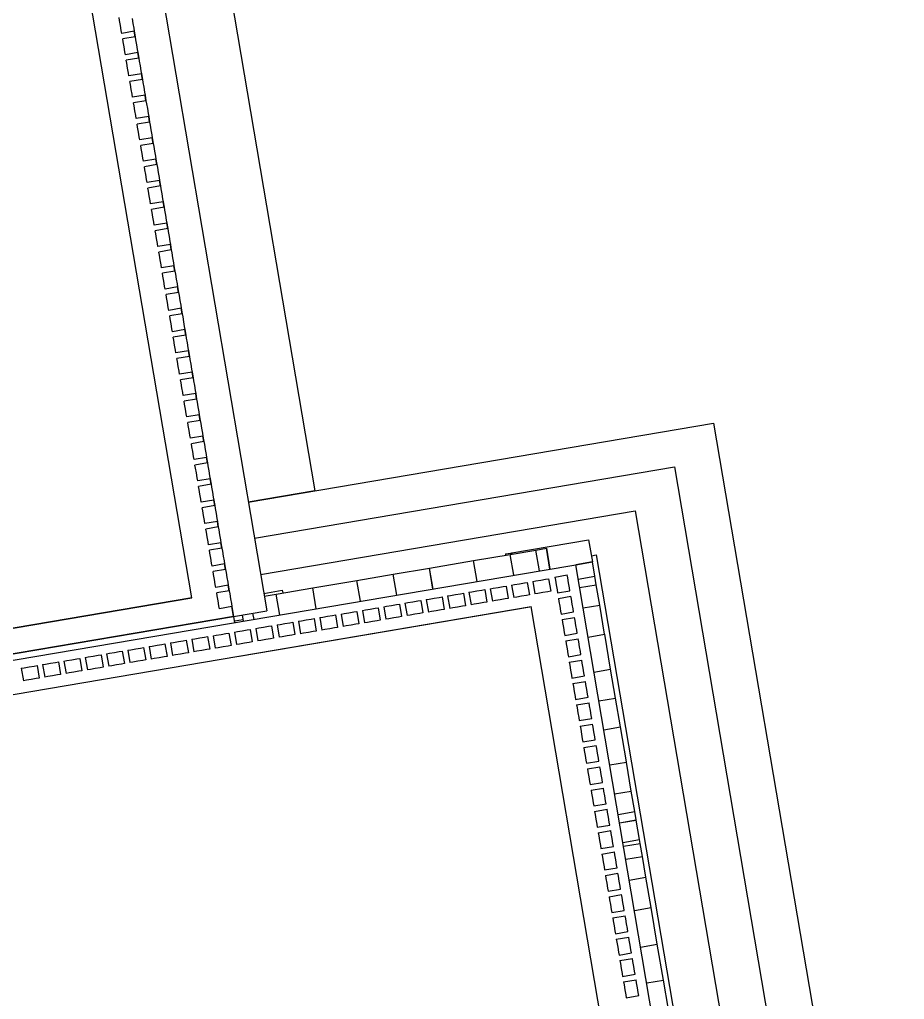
# Model space of a CAD drawing. Header units: inches. Extents: x -6210 to 141093, y -2740 to 21225.
# Drawn here: x 100550.2 to 100864.8, y 8175.7 to 8524.1 of the extents above; entities that cross this region are included whole.
import ezdxf

# ---------------------------------------------------------------- set-up
doc = ezdxf.new("R2010")
doc.units = ezdxf.units.IN
doc.header["$LTSCALE"] = 100
doc.header["$MEASUREMENT"] = 0
doc.layers.add('car area', color=53, linetype='Continuous')

msp = doc.modelspace()

# ---------------------------------------------------------------- linework, layer by layer
at = {"layer": 'car area'}
for p, q in [((100573.08043, 8840.22881), (100655.1562, 8356.57093)), ((100554.13349, 8808.43006), (100638.05958, 8313.86868)), ((100611.41324, 8318.47551), (100559.71565, 8623.12016)), ((100585.70363, 8523.77129), (100585.52272, 8524.83736)), ((100590.1402, 8524.52417), (100590.43507, 8522.78657)), ((100585.99849, 8522.03369), (100585.70363, 8523.77129)), ((100586.29336, 8520.29609), (100585.99849, 8522.03369)), ((100590.43507, 8522.78657), (100590.72993, 8521.04897)), ((100590.72993, 8521.04897), (100590.91084, 8519.9829)), ((100586.47427, 8519.23003), (100586.29336, 8520.29609)), ((100590.91084, 8519.9829), (100586.47427, 8519.23003)), ((100591.24546, 8518.01109), (100586.80888, 8517.25822)), ((100586.98979, 8516.19215), (100586.80888, 8517.25822)), ((100590.91084, 8519.9829), (100591.24546, 8518.01109)), ((100591.24546, 8518.01109), (100590.91084, 8519.9829)), ((100591.24546, 8518.01109), (100591.42637, 8516.94503)), ((100591.42637, 8516.94503), (100591.72123, 8515.20743)), ((100587.28466, 8514.45455), (100586.98979, 8516.19215)), ((100587.57953, 8512.71695), (100587.28466, 8514.45455)), ((100591.72123, 8515.20743), (100592.0161, 8513.46983)), ((100592.0161, 8513.46983), (100592.19701, 8512.40376)), ((100587.76044, 8511.65088), (100587.57953, 8512.71695)), ((100592.19701, 8512.40376), (100587.76044, 8511.65088)), ((100592.53162, 8510.43195), (100588.09505, 8509.67907)), ((100592.19701, 8512.40376), (100592.53162, 8510.43195)), ((100592.53162, 8510.43195), (100592.19701, 8512.40376)), ((100592.53162, 8510.43195), (100592.71253, 8509.36588)), ((100588.27596, 8508.613), (100588.09505, 8509.67907)), ((100588.57083, 8506.8754), (100588.27596, 8508.613)), ((100588.86569, 8505.1378), (100588.57083, 8506.8754)), ((100592.71253, 8509.36588), (100593.0074, 8507.62828)), ((100593.0074, 8507.62828), (100593.30227, 8505.89068)), ((100589.0466, 8504.07174), (100588.86569, 8505.1378)), ((100593.48318, 8504.82461), (100589.0466, 8504.07174)), ((100593.30227, 8505.89068), (100593.48318, 8504.82461)), ((100593.48318, 8504.82461), (100593.81779, 8502.8528)), ((100593.81779, 8502.8528), (100593.48318, 8504.82461)), ((100593.81779, 8502.8528), (100589.38121, 8502.09993)), ((100589.56212, 8501.03386), (100589.38121, 8502.09993)), ((100589.85699, 8499.29626), (100589.56212, 8501.03386)), ((100593.81779, 8502.8528), (100593.9987, 8501.78674)), ((100593.9987, 8501.78674), (100594.29356, 8500.04914)), ((100594.29356, 8500.04914), (100594.58843, 8498.31154)), ((100590.15186, 8497.55866), (100589.85699, 8499.29626)), ((100590.33277, 8496.49259), (100590.15186, 8497.55866)), ((100594.76934, 8497.24547), (100590.33277, 8496.49259)), ((100594.58843, 8498.31154), (100594.76934, 8497.24547)), ((100594.76934, 8497.24547), (100595.10395, 8495.27366)), ((100595.10395, 8495.27366), (100594.76934, 8497.24547)), ((100595.10395, 8495.27366), (100590.66738, 8494.52078)), ((100590.84829, 8493.45471), (100590.66738, 8494.52078)), ((100591.14316, 8491.71711), (100590.84829, 8493.45471)), ((100595.10395, 8495.27366), (100595.28486, 8494.20759)), ((100595.28486, 8494.20759), (100595.57973, 8492.46999)), ((100591.43802, 8489.97951), (100591.14316, 8491.71711)), ((100591.61893, 8488.91345), (100591.43802, 8489.97951)), ((100596.05551, 8489.66632), (100591.61893, 8488.91345)), ((100595.57973, 8492.46999), (100595.8746, 8490.73239)), ((100595.8746, 8490.73239), (100596.05551, 8489.66632)), ((100596.05551, 8489.66632), (100596.39012, 8487.69451)), ((100596.39012, 8487.69451), (100596.05551, 8489.66632)), ((100596.39012, 8487.69451), (100591.95355, 8486.94164)), ((100592.13446, 8485.87557), (100591.95355, 8486.94164)), ((100592.42932, 8484.13797), (100592.13446, 8485.87557)), ((100596.39012, 8487.69451), (100596.57103, 8486.62845)), ((100596.57103, 8486.62845), (100596.8659, 8484.89085)), ((100592.72419, 8482.40037), (100592.42932, 8484.13797)), ((100592.9051, 8481.3343), (100592.72419, 8482.40037)), ((100597.34167, 8482.08718), (100592.9051, 8481.3343)), ((100596.8659, 8484.89085), (100597.16076, 8483.15325)), ((100597.16076, 8483.15325), (100597.34167, 8482.08718)), ((100597.34167, 8482.08718), (100597.67628, 8480.11537)), ((100597.67628, 8480.11537), (100597.34167, 8482.08718)), ((100597.67628, 8480.11537), (100593.23971, 8479.36249)), ((100593.42062, 8478.29642), (100593.23971, 8479.36249)), ((100597.67628, 8480.11537), (100597.85719, 8479.0493)), ((100597.85719, 8479.0493), (100598.15206, 8477.3117)), ((100593.71549, 8476.55882), (100593.42062, 8478.29642)), ((100594.01036, 8474.82122), (100593.71549, 8476.55882)), ((100598.15206, 8477.3117), (100598.44693, 8475.5741)), ((100598.44693, 8475.5741), (100598.62784, 8474.50804)), ((100594.19127, 8473.75516), (100594.01036, 8474.82122)), ((100598.62784, 8474.50804), (100594.19127, 8473.75516)), ((100598.96245, 8472.53623), (100594.52588, 8471.78335)), ((100594.70679, 8470.71728), (100594.52588, 8471.78335)), ((100598.62784, 8474.50804), (100598.96245, 8472.53623)), ((100598.96245, 8472.53623), (100598.62784, 8474.50804)), ((100598.96245, 8472.53623), (100599.14336, 8471.47016)), ((100595.00165, 8468.97968), (100594.70679, 8470.71728)), ((100595.29652, 8467.24208), (100595.00165, 8468.97968)), ((100599.14336, 8471.47016), (100599.43823, 8469.73256)), ((100599.43823, 8469.73256), (100599.73309, 8467.99496)), ((100595.47743, 8466.17601), (100595.29652, 8467.24208)), ((100599.914, 8466.92889), (100595.47743, 8466.17601)), ((100600.24862, 8464.95708), (100595.81204, 8464.2042)), ((100599.73309, 8467.99496), (100599.914, 8466.92889)), ((100599.914, 8466.92889), (100600.24862, 8464.95708)), ((100600.24862, 8464.95708), (100599.914, 8466.92889)), ((100600.24862, 8464.95708), (100600.42953, 8463.89101)), ((100595.99295, 8463.13814), (100595.81204, 8464.2042)), ((100596.28782, 8461.40054), (100595.99295, 8463.13814)), ((100596.58269, 8459.66294), (100596.28782, 8461.40054)), ((100600.42953, 8463.89101), (100600.72439, 8462.15341)), ((100600.72439, 8462.15341), (100601.01926, 8460.41581)), ((100596.7636, 8458.59687), (100596.58269, 8459.66294)), ((100601.20017, 8459.34975), (100596.7636, 8458.59687)), ((100601.01926, 8460.41581), (100601.20017, 8459.34975)), ((100601.20017, 8459.34975), (100601.53478, 8457.37794)), ((100601.53478, 8457.37794), (100601.20017, 8459.34975)), ((100601.53478, 8457.37794), (100597.09821, 8456.62506)), ((100597.27912, 8455.55899), (100597.09821, 8456.62506)), ((100597.57399, 8453.82139), (100597.27912, 8455.55899)), ((100601.53478, 8457.37794), (100601.71569, 8456.31187)), ((100601.71569, 8456.31187), (100602.01056, 8454.57427)), ((100602.01056, 8454.57427), (100602.30543, 8452.83667)), ((100597.86885, 8452.08379), (100597.57399, 8453.82139)), ((100598.04976, 8451.01772), (100597.86885, 8452.08379)), ((100602.48634, 8451.7706), (100598.04976, 8451.01772)), ((100602.30543, 8452.83667), (100602.48634, 8451.7706)), ((100602.48634, 8451.7706), (100602.82095, 8449.79879)), ((100602.82095, 8449.79879), (100602.48634, 8451.7706)), ((100602.82095, 8449.79879), (100598.38438, 8449.04591)), ((100598.56528, 8447.97985), (100598.38438, 8449.04591)), ((100598.86015, 8446.24225), (100598.56528, 8447.97985)), ((100602.82095, 8449.79879), (100603.00186, 8448.73272)), ((100603.00186, 8448.73272), (100603.29672, 8446.99512)), ((100599.15502, 8444.50465), (100598.86015, 8446.24225)), ((100599.33593, 8443.43858), (100599.15502, 8444.50465)), ((100603.7725, 8444.19146), (100599.33593, 8443.43858)), ((100603.29672, 8446.99512), (100603.59159, 8445.25752)), ((100603.59159, 8445.25752), (100603.7725, 8444.19146)), ((100603.7725, 8444.19146), (100604.10711, 8442.21965)), ((100604.10711, 8442.21965), (100603.7725, 8444.19146)), ((100604.10711, 8442.21965), (100599.67054, 8441.46677)), ((100599.85145, 8440.4007), (100599.67054, 8441.46677)), ((100600.14632, 8438.6631), (100599.85145, 8440.4007)), ((100604.10711, 8442.21965), (100604.28802, 8441.15358)), ((100604.28802, 8441.15358), (100604.58289, 8439.41598)), ((100600.44118, 8436.9255), (100600.14632, 8438.6631)), ((100600.62209, 8435.85943), (100600.44118, 8436.9255)), ((100604.58289, 8439.41598), (100604.87776, 8437.67838)), ((100604.87776, 8437.67838), (100605.05867, 8436.61231)), ((100605.05867, 8436.61231), (100600.62209, 8435.85943)), ((100605.39328, 8434.6405), (100600.95671, 8433.88762)), ((100601.13762, 8432.82156), (100600.95671, 8433.88762)), ((100605.05867, 8436.61231), (100605.39328, 8434.6405)), ((100605.39328, 8434.6405), (100605.05867, 8436.61231)), ((100605.39328, 8434.6405), (100605.57419, 8433.57443)), ((100605.57419, 8433.57443), (100605.86906, 8431.83683)), ((100601.43248, 8431.08396), (100601.13762, 8432.82156)), ((100601.72735, 8429.34636), (100601.43248, 8431.08396)), ((100605.86906, 8431.83683), (100606.16392, 8430.09923)), ((100606.16392, 8430.09923), (100606.34483, 8429.03317)), ((100601.90826, 8428.28029), (100601.72735, 8429.34636)), ((100606.34483, 8429.03317), (100601.90826, 8428.28029)), ((100606.67944, 8427.06136), (100602.24287, 8426.30848)), ((100602.42378, 8425.24241), (100602.24287, 8426.30848)), ((100606.34483, 8429.03317), (100606.67944, 8427.06136)), ((100606.67944, 8427.06136), (100606.34483, 8429.03317)), ((100606.67944, 8427.06136), (100606.86035, 8425.99529)), ((100602.71865, 8423.50481), (100602.42378, 8425.24241)), ((100603.01352, 8421.76721), (100602.71865, 8423.50481)), ((100606.86035, 8425.99529), (100607.15522, 8424.25769)), ((100607.15522, 8424.25769), (100607.45009, 8422.52009)), ((100603.19443, 8420.70114), (100603.01352, 8421.76721)), ((100607.631, 8421.45402), (100603.19443, 8420.70114)), ((100607.96386, 8419.49252), (100603.52729, 8418.73964)), ((100607.45009, 8422.52009), (100607.631, 8421.45402)), ((100607.631, 8421.45402), (100607.96386, 8419.49252)), ((100607.96386, 8419.49252), (100607.631, 8421.45402)), ((100607.96386, 8419.49252), (100608.14477, 8418.42645)), ((100603.7082, 8417.67357), (100603.52729, 8418.73964)), ((100604.00307, 8415.93597), (100603.7082, 8417.67357)), ((100604.29793, 8414.19837), (100604.00307, 8415.93597)), ((100608.14477, 8418.42645), (100608.43964, 8416.68885)), ((100608.43964, 8416.68885), (100608.73451, 8414.95125)), ((100604.47884, 8413.13231), (100604.29793, 8414.19837)), ((100608.91542, 8413.88518), (100604.47884, 8413.13231)), ((100608.73451, 8414.95125), (100608.91542, 8413.88518)), ((100608.91542, 8413.88518), (100609.25003, 8411.91337)), ((100609.25003, 8411.91337), (100608.91542, 8413.88518)), ((100609.25003, 8411.91337), (100604.81346, 8411.1605)), ((100604.99436, 8410.09443), (100604.81346, 8411.1605)), ((100605.28923, 8408.35683), (100604.99436, 8410.09443)), ((100609.25003, 8411.91337), (100609.43094, 8410.84731)), ((100609.43094, 8410.84731), (100609.7258, 8409.10971)), ((100609.7258, 8409.10971), (100610.02067, 8407.37211)), ((100605.5841, 8406.61923), (100605.28923, 8408.35683)), ((100605.76501, 8405.55316), (100605.5841, 8406.61923)), ((100610.20158, 8406.30604), (100605.76501, 8405.55316)), ((100610.02067, 8407.37211), (100610.20158, 8406.30604)), ((100610.20158, 8406.30604), (100610.53619, 8404.33423)), ((100610.53619, 8404.33423), (100610.20158, 8406.30604)), ((100610.53619, 8404.33423), (100606.09962, 8403.58135)), ((100606.28053, 8402.51528), (100606.09962, 8403.58135)), ((100606.5754, 8400.77768), (100606.28053, 8402.51528)), ((100610.53619, 8404.33423), (100610.7171, 8403.26816)), ((100610.7171, 8403.26816), (100611.01197, 8401.53056)), ((100606.87026, 8399.04008), (100606.5754, 8400.77768)), ((100607.05117, 8397.97402), (100606.87026, 8399.04008)), ((100611.48775, 8398.72689), (100607.05117, 8397.97402)), ((100611.01197, 8401.53056), (100611.30684, 8399.79296)), ((100611.30684, 8399.79296), (100611.48775, 8398.72689)), ((100611.48775, 8398.72689), (100611.82236, 8396.75508)), ((100611.82236, 8396.75508), (100611.48775, 8398.72689)), ((100611.82236, 8396.75508), (100607.38579, 8396.00221)), ((100607.5667, 8394.93614), (100607.38579, 8396.00221)), ((100607.86156, 8393.19854), (100607.5667, 8394.93614)), ((100611.82236, 8396.75508), (100612.00327, 8395.68902)), ((100612.00327, 8395.68902), (100612.29814, 8393.95142)), ((100608.15643, 8391.46094), (100607.86156, 8393.19854)), ((100608.33734, 8390.39487), (100608.15643, 8391.46094)), ((100612.29814, 8393.95142), (100612.593, 8392.21382)), ((100612.593, 8392.21382), (100612.77391, 8391.14775)), ((100612.77391, 8391.14775), (100608.33734, 8390.39487)), ((100613.10852, 8389.17594), (100608.67195, 8388.42306)), ((100608.85286, 8387.35699), (100608.67195, 8388.42306)), ((100612.77391, 8391.14775), (100613.10852, 8389.17594)), ((100613.10852, 8389.17594), (100612.77391, 8391.14775)), ((100613.10852, 8389.17594), (100613.28943, 8388.10987)), ((100613.28943, 8388.10987), (100613.5843, 8386.37227)), ((100609.14773, 8385.61939), (100608.85286, 8387.35699)), ((100609.4426, 8383.88179), (100609.14773, 8385.61939)), ((100613.5843, 8386.37227), (100613.87917, 8384.63467)), ((100613.87917, 8384.63467), (100614.06008, 8383.5686)), ((100609.62351, 8382.81573), (100609.4426, 8383.88179)), ((100614.06008, 8383.5686), (100609.62351, 8382.81573)), ((100614.39469, 8381.59679), (100609.95812, 8380.84392)), ((100614.06008, 8383.5686), (100614.39469, 8381.59679)), ((100614.39469, 8381.59679), (100614.06008, 8383.5686)), ((100614.39469, 8381.59679), (100614.5756, 8380.53073)), ((100610.13903, 8379.77785), (100609.95812, 8380.84392)), ((100610.43389, 8378.04025), (100610.13903, 8379.77785)), ((100610.72876, 8376.30265), (100610.43389, 8378.04025)), ((100614.5756, 8380.53073), (100614.87047, 8378.79313)), ((100614.87047, 8378.79313), (100615.16533, 8377.05553)), ((100631.49448, 8352.55559), (100796.97864, 8380.63792)), ((100796.97864, 8380.63792), (100864.81792, 7980.87316)), ((100610.90967, 8375.23658), (100610.72876, 8376.30265)), ((100615.34624, 8375.98946), (100610.90967, 8375.23658)), ((100615.16533, 8377.05553), (100615.34624, 8375.98946)), ((100615.34624, 8375.98946), (100615.68086, 8374.01765)), ((100615.68086, 8374.01765), (100615.34624, 8375.98946)), ((100615.68086, 8374.01765), (100611.24428, 8373.26477)), ((100611.42519, 8372.1987), (100611.24428, 8373.26477)), ((100611.72006, 8370.4611), (100611.42519, 8372.1987)), ((100615.68086, 8374.01765), (100615.86177, 8372.95158)), ((100615.86177, 8372.95158), (100616.15663, 8371.21398)), ((100616.15663, 8371.21398), (100616.4515, 8369.47638)), ((100612.01493, 8368.7235), (100611.72006, 8370.4611)), ((100612.19584, 8367.65744), (100612.01493, 8368.7235)), ((100616.63241, 8368.41031), (100612.19584, 8367.65744)), ((100616.4515, 8369.47638), (100616.63241, 8368.41031)), ((100616.63241, 8368.41031), (100616.96702, 8366.4385)), ((100616.96702, 8366.4385), (100616.63241, 8368.41031)), ((100616.96702, 8366.4385), (100612.53045, 8365.68563)), ((100612.71136, 8364.61956), (100612.53045, 8365.68563)), ((100613.00623, 8362.88196), (100612.71136, 8364.61956)), ((100616.96702, 8366.4385), (100617.14793, 8365.37244)), ((100617.14793, 8365.37244), (100617.4428, 8363.63484)), ((100617.4428, 8363.63484), (100617.73767, 8361.89724)), ((100633.68285, 8339.65995), (100783.04745, 8365.00683)), ((100783.04745, 8365.00683), (100846.51001, 7991.03334)), ((100613.30109, 8361.14436), (100613.00623, 8362.88196)), ((100613.482, 8360.07829), (100613.30109, 8361.14436)), ((100617.91858, 8360.83117), (100613.482, 8360.07829)), ((100617.73767, 8361.89724), (100617.91858, 8360.83117)), ((100617.91858, 8360.83117), (100618.25319, 8358.85936)), ((100618.25319, 8358.85936), (100617.91858, 8360.83117)), ((100618.25319, 8358.85936), (100613.81662, 8358.10648)), ((100613.99752, 8357.04042), (100613.81662, 8358.10648)), ((100614.29239, 8355.30282), (100613.99752, 8357.04042)), ((100618.25319, 8358.85936), (100618.4341, 8357.79329)), ((100618.4341, 8357.79329), (100618.72896, 8356.05569)), ((100614.58726, 8353.56522), (100614.29239, 8355.30282)), ((100614.76817, 8352.49915), (100614.58726, 8353.56522)), ((100619.20474, 8353.25203), (100614.76817, 8352.49915)), ((100618.72896, 8356.05569), (100619.02383, 8354.31809)), ((100619.02383, 8354.31809), (100619.20474, 8353.25203)), ((100619.20474, 8353.25203), (100619.53935, 8351.28022)), ((100619.53935, 8351.28022), (100619.20474, 8353.25203)), ((100655.1562, 8356.57093), (100631.49448, 8352.55559)), ((100619.53935, 8351.28022), (100615.10278, 8350.52734)), ((100615.28369, 8349.46127), (100615.10278, 8350.52734)), ((100619.53935, 8351.28022), (100619.72026, 8350.21415)), ((100619.72026, 8350.21415), (100620.01513, 8348.47655)), ((100615.57856, 8347.72367), (100615.28369, 8349.46127)), ((100615.87343, 8345.98607), (100615.57856, 8347.72367)), ((100620.01513, 8348.47655), (100620.31, 8346.73895)), ((100620.31, 8346.73895), (100620.49091, 8345.67288)), ((100635.87121, 8326.76431), (100769.11627, 8349.37573)), ((100769.11627, 8349.37573), (100828.2021, 8001.19352)), ((100616.05433, 8344.92), (100615.87343, 8345.98607)), ((100620.49091, 8345.67288), (100616.05433, 8344.92)), ((100620.82552, 8343.70107), (100616.38895, 8342.94819)), ((100616.56986, 8341.88213), (100616.38895, 8342.94819)), ((100620.49091, 8345.67288), (100620.82552, 8343.70107)), ((100620.82552, 8343.70107), (100620.49091, 8345.67288)), ((100620.82552, 8343.70107), (100621.00643, 8342.635)), ((100616.86472, 8340.14453), (100616.56986, 8341.88213)), ((100617.15959, 8338.40693), (100616.86472, 8340.14453)), ((100621.00643, 8342.635), (100621.3013, 8340.8974)), ((100621.3013, 8340.8974), (100621.59616, 8339.1598)), ((100617.3405, 8337.34086), (100617.15959, 8338.40693)), ((100621.77707, 8338.09374), (100617.3405, 8337.34086)), ((100622.11169, 8336.12193), (100617.67511, 8335.36905)), ((100621.59616, 8339.1598), (100621.77707, 8338.09374)), ((100621.77707, 8338.09374), (100622.11169, 8336.12193)), ((100622.11169, 8336.12193), (100621.77707, 8338.09374)), ((100622.11169, 8336.12193), (100622.29259, 8335.05586)), ((100725.26526, 8334.49173), (100752.51962, 8339.11674)), ((100733.74886, 8335.47381), (100737.50498, 8336.11122)), ((100737.50498, 8336.11122), (100737.51017, 8336.1121)), ((100738.76795, 8328.66873), (100737.50498, 8336.11122)), ((100737.51017, 8336.1121), (100738.77315, 8328.66962)), ((100752.51962, 8339.11674), (100753.85807, 8331.2295)), ((100617.85602, 8334.30298), (100617.67511, 8335.36905)), ((100618.15089, 8332.56538), (100617.85602, 8334.30298)), ((100618.44576, 8330.82778), (100618.15089, 8332.56538)), ((100622.29259, 8335.05586), (100622.58746, 8333.31826)), ((100622.58746, 8333.31826), (100622.88233, 8331.58066)), ((100711.61567, 8331.71786), (100724.6189, 8333.92448)), ((100722.90985, 8334.09202), (100724.80072, 8334.4129)), ((100722.90985, 8334.09202), (100722.98533, 8333.64726)), ((100724.6189, 8333.92448), (100724.63441, 8333.92711)), ((100725.88188, 8326.48199), (100724.6189, 8333.92448)), ((100724.63441, 8333.92711), (100733.70425, 8335.46624)), ((100725.89738, 8326.48462), (100724.63441, 8333.92711)), ((100724.80072, 8334.4129), (100725.26526, 8334.49173)), ((100724.80072, 8334.4129), (100724.8762, 8333.96814)), ((100725.26526, 8334.49173), (100725.34073, 8334.04697)), ((100733.70425, 8335.46624), (100733.74886, 8335.47381)), ((100735.01183, 8328.03133), (100733.74886, 8335.47381)), ((100753.48035, 8333.45535), (100755.18509, 8333.74464)), ((100755.18509, 8333.74464), (100809.89419, 8011.35371)), ((100618.62667, 8329.76171), (100618.44576, 8330.82778)), ((100623.06324, 8330.51459), (100618.62667, 8329.76171)), ((100622.88233, 8331.58066), (100623.06324, 8330.51459)), ((100623.06324, 8330.51459), (100623.39785, 8328.54278)), ((100623.39785, 8328.54278), (100623.06324, 8330.51459)), ((100683.02946, 8326.86683), (100695.88265, 8329.04799)), ((100695.88265, 8329.04799), (100695.93948, 8329.05764)), ((100697.14563, 8321.60551), (100695.88265, 8329.04799)), ((100695.93948, 8329.05764), (100711.60911, 8331.71674)), ((100697.20246, 8321.61515), (100695.93948, 8329.05764)), ((100711.60911, 8331.71674), (100711.61567, 8331.71786)), ((100712.87865, 8324.27537), (100711.61567, 8331.71786)), ((100735.94025, 8328.18888), (100747.94264, 8330.22566)), ((100747.94264, 8330.22566), (100753.85807, 8331.2295)), ((100753.85807, 8331.2295), (100747.94264, 8330.22566)), ((100802.65174, 8007.83473), (100747.94264, 8330.22566)), ((100754.72379, 8326.12793), (100753.85807, 8331.2295)), ((100386.73231, 8268.92899), (100735.94025, 8328.18888)), ((100623.39785, 8328.54278), (100618.96128, 8327.7899)), ((100619.14219, 8326.72384), (100618.96128, 8327.7899)), ((100619.43706, 8324.98624), (100619.14219, 8326.72384)), ((100623.39785, 8328.54278), (100623.57876, 8327.47671)), ((100623.57876, 8327.47671), (100623.87363, 8325.73911)), ((100623.87363, 8325.73911), (100624.16849, 8324.00151)), ((100670.11158, 8324.6747), (100683.02946, 8326.86683)), ((100684.29243, 8319.42435), (100683.02946, 8326.86683)), ((100737.23243, 8325.07038), (100738.2985, 8325.25129)), ((100738.2985, 8325.25129), (100739.05137, 8320.81472)), ((100740.50464, 8325.87056), (100744.94121, 8326.62344)), ((100740.50464, 8325.87056), (100740.68555, 8324.8045)), ((100745.12212, 8325.55737), (100744.94121, 8326.62344)), ((100745.41699, 8323.81977), (100745.12212, 8325.55737)), ((100748.80836, 8325.12409), (100754.72379, 8326.12793)), ((100748.80906, 8325.11996), (100754.72449, 8326.1238)), ((100754.72449, 8326.1238), (100754.72379, 8326.12793)), ((100755.23112, 8323.13836), (100754.72449, 8326.1238)), ((100619.73192, 8323.24864), (100619.43706, 8324.98624)), ((100619.91283, 8322.18257), (100619.73192, 8323.24864)), ((100624.3494, 8322.93545), (100619.91283, 8322.18257)), ((100624.16849, 8324.00151), (100624.3494, 8322.93545)), ((100624.3494, 8322.93545), (100624.68402, 8320.96364)), ((100624.68402, 8320.96364), (100624.3494, 8322.93545)), ((100641.37818, 8319.79869), (100654.37861, 8322.00484)), ((100654.37861, 8322.00484), (100670.11158, 8324.6747)), ((100655.64158, 8314.56235), (100654.37861, 8322.00484)), ((100655.64158, 8314.56235), (100654.37861, 8322.00484)), ((100671.37456, 8317.23221), (100670.11158, 8324.6747)), ((100671.37456, 8317.23221), (100670.11158, 8324.6747)), ((100717.53287, 8321.7274), (100718.59894, 8321.90831)), ((100718.59894, 8321.90831), (100720.33654, 8322.20318)), ((100720.33654, 8322.20318), (100722.07414, 8322.49805)), ((100722.07414, 8322.49805), (100723.14021, 8322.67896)), ((100723.14021, 8322.67896), (100723.89308, 8318.24239)), ((100725.11202, 8323.01357), (100726.17808, 8323.19448)), ((100725.11202, 8323.01357), (100725.86489, 8318.577)), ((100726.17808, 8323.19448), (100727.91568, 8323.48935)), ((100727.91568, 8323.48935), (100729.65328, 8323.78421)), ((100729.65328, 8323.78421), (100730.71935, 8323.96512)), ((100730.71935, 8323.96512), (100731.47223, 8319.52855)), ((100732.69116, 8324.29974), (100733.75723, 8324.48065)), ((100732.69116, 8324.29974), (100733.44404, 8319.86316)), ((100733.75723, 8324.48065), (100735.49483, 8324.77551)), ((100735.49483, 8324.77551), (100737.23243, 8325.07038)), ((100740.68555, 8324.8045), (100740.98042, 8323.0669)), ((100740.98042, 8323.0669), (100741.27528, 8321.3293)), ((100745.71186, 8322.08217), (100745.41699, 8323.81977)), ((100745.89277, 8321.01611), (100745.71186, 8322.08217)), ((100749.31569, 8322.13453), (100755.23112, 8323.13836)), ((100755.24057, 8323.08267), (100755.23112, 8323.13836)), ((100756.45939, 8315.90038), (100755.24057, 8323.08267)), ((100398.15855, 8282.28662), (100611.41324, 8318.47551)), ((100611.41324, 8318.47551), (100398.15855, 8282.28662)), ((100624.68402, 8320.96364), (100620.24744, 8320.21076)), ((100620.42835, 8319.14469), (100620.24744, 8320.21076)), ((100620.72322, 8317.40709), (100620.42835, 8319.14469)), ((100624.68402, 8320.96364), (100624.86493, 8319.89757)), ((100624.86493, 8319.89757), (100625.15979, 8318.15997)), ((100637.01263, 8320.03815), (100643.55733, 8321.14877)), ((100637.17432, 8319.08531), (100641.37818, 8319.79869)), ((100642.64116, 8312.35621), (100641.37818, 8319.79869)), ((100642.64116, 8312.35621), (100641.37818, 8319.79869)), ((100643.55733, 8321.14877), (100643.71903, 8320.19593)), ((100695.85143, 8318.04811), (100697.58903, 8318.34298)), ((100697.58903, 8318.34298), (100699.32663, 8318.63784)), ((100699.32663, 8318.63784), (100700.3927, 8318.81875)), ((100700.3927, 8318.81875), (100701.14558, 8314.38218)), ((100702.37458, 8319.15507), (100703.44065, 8319.33598)), ((100702.37458, 8319.15507), (100703.12746, 8314.7185)), ((100703.44065, 8319.33598), (100705.17825, 8319.63085)), ((100705.17825, 8319.63085), (100706.91585, 8319.92572)), ((100706.91585, 8319.92572), (100707.98192, 8320.10663)), ((100707.98192, 8320.10663), (100708.73479, 8315.67005)), ((100709.95373, 8320.44124), (100711.01979, 8320.62215)), ((100709.95373, 8320.44124), (100710.7066, 8316.00467)), ((100711.01979, 8320.62215), (100712.75739, 8320.91702)), ((100712.75739, 8320.91702), (100714.49499, 8321.21188)), ((100714.49499, 8321.21188), (100715.56106, 8321.39279)), ((100715.56106, 8321.39279), (100716.31394, 8316.95622)), ((100717.53287, 8321.7274), (100718.28575, 8317.29083)), ((100726.93096, 8318.75791), (100725.86489, 8318.577)), ((100728.66856, 8319.05277), (100726.93096, 8318.75791)), ((100730.40616, 8319.34764), (100728.66856, 8319.05277)), ((100731.47223, 8319.52855), (100730.40616, 8319.34764)), ((100734.51011, 8320.04407), (100733.44404, 8319.86316)), ((100736.24771, 8320.33894), (100734.51011, 8320.04407)), ((100737.98531, 8320.63381), (100736.24771, 8320.33894)), ((100739.05137, 8320.81472), (100737.98531, 8320.63381)), ((100741.27528, 8321.3293), (100741.45619, 8320.26323)), ((100741.45619, 8320.26323), (100745.89277, 8321.01611)), ((100741.79081, 8318.29142), (100746.22738, 8319.0443)), ((100741.79081, 8318.29142), (100741.97172, 8317.22535)), ((100746.40829, 8317.97823), (100746.22738, 8319.0443)), ((100388.73998, 8257.09813), (100732.03249, 8315.35418)), ((100621.01809, 8315.66949), (100620.72322, 8317.40709)), ((100621.199, 8314.60342), (100621.01809, 8315.66949)), ((100625.63557, 8315.3563), (100621.199, 8314.60342)), ((100625.15979, 8318.15997), (100625.45466, 8316.42237)), ((100625.45466, 8316.42237), (100625.63557, 8315.3563)), ((100625.63557, 8315.3563), (100626.22872, 8311.861)), ((100626.22872, 8311.861), (100625.63557, 8315.3563)), ((100628.23269, 8297.73956), (100731.65107, 8315.28946)), ((100674.8516, 8314.48448), (100676.5892, 8314.77935)), ((100676.5892, 8314.77935), (100677.65527, 8314.96025)), ((100677.65527, 8314.96025), (100678.40815, 8310.52368)), ((100679.62708, 8315.29487), (100680.69315, 8315.47578)), ((100679.62708, 8315.29487), (100680.37996, 8310.85829)), ((100680.69315, 8315.47578), (100682.43075, 8315.77064)), ((100682.43075, 8315.77064), (100684.16835, 8316.06551)), ((100684.16835, 8316.06551), (100685.23441, 8316.24642)), ((100685.23441, 8316.24642), (100685.98729, 8311.80985)), ((100687.20622, 8316.58103), (100688.27229, 8316.76194)), ((100687.20622, 8316.58103), (100687.9591, 8312.14446)), ((100688.27229, 8316.76194), (100690.00989, 8317.05681)), ((100690.00989, 8317.05681), (100691.74749, 8317.35168)), ((100691.74749, 8317.35168), (100692.81356, 8317.53259)), ((100692.81356, 8317.53259), (100693.56643, 8313.09601)), ((100694.78537, 8317.8672), (100695.85143, 8318.04811)), ((100694.78537, 8317.8672), (100695.53824, 8313.43063)), ((100704.19353, 8314.89941), (100703.12746, 8314.7185)), ((100705.93113, 8315.19428), (100704.19353, 8314.89941)), ((100707.66873, 8315.48914), (100705.93113, 8315.19428)), ((100708.73479, 8315.67005), (100707.66873, 8315.48914)), ((100711.77267, 8316.18558), (100710.7066, 8316.00467)), ((100713.51027, 8316.48044), (100711.77267, 8316.18558)), ((100715.24787, 8316.77531), (100713.51027, 8316.48044)), ((100716.31394, 8316.95622), (100715.24787, 8316.77531)), ((100719.35182, 8317.47174), (100718.28575, 8317.29083)), ((100721.08942, 8317.76661), (100719.35182, 8317.47174)), ((100722.82702, 8318.06148), (100721.08942, 8317.76661)), ((100723.89308, 8318.24239), (100722.82702, 8318.06148)), ((100782.72624, 8016.62497), (100732.03249, 8315.35418)), ((100741.97172, 8317.22535), (100742.26658, 8315.48775)), ((100742.26658, 8315.48775), (100742.56145, 8313.75015)), ((100746.70315, 8316.24063), (100746.40829, 8317.97823)), ((100746.99802, 8314.50303), (100746.70315, 8316.24063)), ((100750.54396, 8314.89654), (100756.45939, 8315.90038)), ((100750.54713, 8314.87786), (100756.46256, 8315.8817)), ((100756.46256, 8315.8817), (100756.45939, 8315.90038)), ((100758.21642, 8305.54649), (100756.46256, 8315.8817)), ((100626.22872, 8311.861), (100399.6643, 8273.41347)), ((100399.6643, 8273.41347), (100626.22872, 8311.861)), ((100626.22872, 8311.861), (100638.05958, 8313.86868)), ((100626.22872, 8311.861), (100626.60644, 8309.63515)), ((100629.32377, 8312.38623), (100629.70149, 8310.16037)), ((100629.78075, 8310.17382), (100629.40303, 8312.39968)), ((100629.78075, 8310.17382), (100629.40303, 8312.39968)), ((100633.52048, 8310.80845), (100633.14275, 8313.0343)), ((100633.52048, 8310.80845), (100633.14275, 8313.0343)), ((100656.87957, 8311.43466), (100657.94564, 8311.61557)), ((100656.87957, 8311.43466), (100657.63245, 8306.99809)), ((100657.94564, 8311.61557), (100659.68324, 8311.91044)), ((100659.68324, 8311.91044), (100661.42084, 8312.2053)), ((100661.42084, 8312.2053), (100662.48691, 8312.38621)), ((100662.48691, 8312.38621), (100663.23979, 8307.94964)), ((100664.45872, 8312.72083), (100665.52479, 8312.90174)), ((100664.45872, 8312.72083), (100665.2116, 8308.28425)), ((100665.52479, 8312.90174), (100667.26239, 8313.1966)), ((100667.26239, 8313.1966), (100668.99999, 8313.49147)), ((100668.99999, 8313.49147), (100670.06605, 8313.67238)), ((100670.06605, 8313.67238), (100670.81893, 8309.23581)), ((100672.04793, 8314.0087), (100673.114, 8314.18961)), ((100672.04793, 8314.0087), (100672.80081, 8309.57213)), ((100673.114, 8314.18961), (100674.8516, 8314.48448)), ((100683.18362, 8311.33407), (100681.44602, 8311.0392)), ((100684.92122, 8311.62894), (100683.18362, 8311.33407)), ((100685.98729, 8311.80985), (100684.92122, 8311.62894)), ((100689.02517, 8312.32537), (100687.9591, 8312.14446)), ((100690.76277, 8312.62024), (100689.02517, 8312.32537)), ((100692.50037, 8312.9151), (100690.76277, 8312.62024)), ((100693.56643, 8313.09601), (100692.50037, 8312.9151)), ((100696.60431, 8313.61154), (100695.53824, 8313.43063)), ((100698.34191, 8313.9064), (100696.60431, 8313.61154)), ((100700.07951, 8314.20127), (100698.34191, 8313.9064)), ((100701.14558, 8314.38218), (100700.07951, 8314.20127)), ((100742.56145, 8313.75015), (100742.74236, 8312.68408)), ((100742.74236, 8312.68408), (100747.17893, 8313.43696)), ((100743.07697, 8310.71227), (100747.51354, 8311.46515)), ((100747.17893, 8313.43696), (100746.99802, 8314.50303)), ((100747.69445, 8310.39908), (100747.51354, 8311.46515)), ((100629.61527, 8310.66846), (100626.52022, 8310.14324)), ((100635.19814, 8307.75536), (100636.93574, 8308.05023)), ((100636.93574, 8308.05023), (100638.67334, 8308.3451)), ((100638.67334, 8308.3451), (100639.7394, 8308.52601)), ((100639.7394, 8308.52601), (100640.49228, 8304.08944)), ((100641.72128, 8308.86233), (100642.78735, 8309.04324)), ((100641.72128, 8308.86233), (100642.47416, 8304.42576)), ((100642.78735, 8309.04324), (100644.52495, 8309.33811)), ((100644.52495, 8309.33811), (100646.26255, 8309.63297)), ((100646.26255, 8309.63297), (100647.32862, 8309.81388)), ((100647.32862, 8309.81388), (100648.0815, 8305.37731)), ((100649.30043, 8310.1485), (100650.3665, 8310.3294)), ((100649.30043, 8310.1485), (100650.05331, 8305.71192)), ((100650.3665, 8310.3294), (100652.1041, 8310.62427)), ((100652.1041, 8310.62427), (100653.8417, 8310.91914)), ((100653.8417, 8310.91914), (100654.90776, 8311.10005)), ((100654.90776, 8311.10005), (100655.66064, 8306.66348)), ((100663.23979, 8307.94964), (100662.17372, 8307.76873)), ((100666.27766, 8308.46516), (100665.2116, 8308.28425)), ((100668.01526, 8308.76003), (100666.27766, 8308.46516)), ((100669.75286, 8309.0549), (100668.01526, 8308.76003)), ((100670.81893, 8309.23581), (100669.75286, 8309.0549)), ((100673.86688, 8309.75304), (100672.80081, 8309.57213)), ((100675.60448, 8310.04791), (100673.86688, 8309.75304)), ((100677.34208, 8310.34277), (100675.60448, 8310.04791)), ((100678.40815, 8310.52368), (100677.34208, 8310.34277)), ((100681.44602, 8311.0392), (100680.37996, 8310.85829)), ((100743.07697, 8310.71227), (100743.25788, 8309.64621)), ((100743.25788, 8309.64621), (100743.55275, 8307.90861)), ((100743.55275, 8307.90861), (100743.84762, 8306.17101)), ((100747.98932, 8308.66148), (100747.69445, 8310.39908)), ((100748.28419, 8306.92388), (100747.98932, 8308.66148)), ((100614.1983, 8304.19173), (100615.9359, 8304.4866)), ((100615.9359, 8304.4866), (100617.00197, 8304.66751)), ((100617.00197, 8304.66751), (100617.75485, 8300.23094)), ((100618.97378, 8305.00212), (100620.03985, 8305.18303)), ((100618.97378, 8305.00212), (100619.72666, 8300.56555)), ((100620.03985, 8305.18303), (100621.77745, 8305.4779)), ((100621.77745, 8305.4779), (100623.51505, 8305.77277)), ((100623.51505, 8305.77277), (100624.58111, 8305.95368)), ((100624.58111, 8305.95368), (100625.33399, 8301.5171)), ((100626.55292, 8306.28829), (100627.61899, 8306.4692)), ((100626.55292, 8306.28829), (100627.3058, 8301.85172)), ((100627.61899, 8306.4692), (100629.35659, 8306.76407)), ((100629.35659, 8306.76407), (100631.09419, 8307.05893)), ((100631.09419, 8307.05893), (100632.16026, 8307.23984)), ((100632.16026, 8307.23984), (100632.91314, 8302.80327)), ((100634.13207, 8307.57445), (100635.19814, 8307.75536)), ((100634.13207, 8307.57445), (100634.88495, 8303.13788)), ((100643.54023, 8304.60667), (100642.47416, 8304.42576)), ((100645.27783, 8304.90153), (100643.54023, 8304.60667)), ((100647.01543, 8305.1964), (100645.27783, 8304.90153)), ((100648.0815, 8305.37731), (100647.01543, 8305.1964)), ((100651.11937, 8305.89283), (100650.05331, 8305.71192)), ((100652.85697, 8306.1877), (100651.11937, 8305.89283)), ((100654.59457, 8306.48257), (100652.85697, 8306.1877)), ((100655.66064, 8306.66348), (100654.59457, 8306.48257)), ((100658.69852, 8307.179), (100657.63245, 8306.99809)), ((100660.43612, 8307.47387), (100658.69852, 8307.179)), ((100662.17372, 8307.76873), (100660.43612, 8307.47387)), ((100743.84762, 8306.17101), (100744.02852, 8305.10494)), ((100744.02852, 8305.10494), (100748.4651, 8305.85782)), ((100748.4651, 8305.85782), (100748.28419, 8306.92388)), ((100752.30099, 8304.54265), (100758.21642, 8305.54649)), ((100758.22473, 8305.49754), (100758.21642, 8305.54649)), ((100760.32974, 8293.0931), (100758.22473, 8305.49754)), ((100596.23635, 8301.14363), (100597.30241, 8301.32454)), ((100596.23635, 8301.14363), (100596.98922, 8296.70705)), ((100597.30241, 8301.32454), (100599.04001, 8301.6194)), ((100599.04001, 8301.6194), (100600.77761, 8301.91427)), ((100600.77761, 8301.91427), (100601.84368, 8302.09518)), ((100601.84368, 8302.09518), (100602.59656, 8297.65861)), ((100603.81549, 8302.42979), (100604.88156, 8302.6107)), ((100603.81549, 8302.42979), (100604.56837, 8297.99322)), ((100604.88156, 8302.6107), (100606.61916, 8302.90557)), ((100606.61916, 8302.90557), (100608.35676, 8303.20044)), ((100608.35676, 8303.20044), (100609.42283, 8303.38135)), ((100609.42283, 8303.38135), (100610.1757, 8298.94477)), ((100611.39464, 8303.71596), (100612.4607, 8303.89687)), ((100611.39464, 8303.71596), (100612.14751, 8299.27938)), ((100612.4607, 8303.89687), (100614.1983, 8304.19173)), ((100622.53032, 8301.04133), (100620.79272, 8300.74646)), ((100624.26792, 8301.33619), (100622.53032, 8301.04133)), ((100625.33399, 8301.5171), (100624.26792, 8301.33619)), ((100628.37187, 8302.03263), (100627.3058, 8301.85172)), ((100630.10947, 8302.32749), (100628.37187, 8302.03263)), ((100631.84707, 8302.62236), (100630.10947, 8302.32749)), ((100632.91314, 8302.80327), (100631.84707, 8302.62236)), ((100635.95101, 8303.31879), (100634.88495, 8303.13788)), ((100637.68861, 8303.61366), (100635.95101, 8303.31879)), ((100639.42621, 8303.90853), (100637.68861, 8303.61366)), ((100640.49228, 8304.08944), (100639.42621, 8303.90853)), ((100744.36314, 8303.13313), (100748.79971, 8303.88601)), ((100744.36314, 8303.13313), (100744.54405, 8302.06706)), ((100744.54405, 8302.06706), (100744.83891, 8300.32946)), ((100748.98062, 8302.81994), (100748.79971, 8303.88601)), ((100749.27549, 8301.08234), (100748.98062, 8302.81994)), ((100749.57035, 8299.34474), (100749.27549, 8301.08234)), ((100573.49891, 8297.28513), (100574.56498, 8297.46604)), ((100574.56498, 8297.46604), (100576.30258, 8297.76091)), ((100576.30258, 8297.76091), (100578.04018, 8298.05577)), ((100578.04018, 8298.05577), (100579.10625, 8298.23668)), ((100579.10625, 8298.23668), (100579.85912, 8293.80011)), ((100581.07806, 8298.57129), (100582.14412, 8298.7522)), ((100581.07806, 8298.57129), (100581.83093, 8294.13472)), ((100582.14412, 8298.7522), (100583.88172, 8299.04707)), ((100583.88172, 8299.04707), (100585.61932, 8299.34194)), ((100585.61932, 8299.34194), (100586.68539, 8299.52285)), ((100586.68539, 8299.52285), (100587.43827, 8295.08628)), ((100588.6572, 8299.85746), (100589.72327, 8300.03837)), ((100588.6572, 8299.85746), (100589.41008, 8295.42089)), ((100589.72327, 8300.03837), (100591.46087, 8300.33324)), ((100591.46087, 8300.33324), (100593.19847, 8300.6281)), ((100593.19847, 8300.6281), (100594.26454, 8300.80901)), ((100594.26454, 8300.80901), (100595.01741, 8296.37244)), ((100601.53049, 8297.4777), (100599.79289, 8297.18283)), ((100602.59656, 8297.65861), (100601.53049, 8297.4777)), ((100605.63444, 8298.17413), (100604.56837, 8297.99322)), ((100607.37204, 8298.469), (100605.63444, 8298.17413)), ((100609.10964, 8298.76386), (100607.37204, 8298.469)), ((100610.1757, 8298.94477), (100609.10964, 8298.76386)), ((100613.21358, 8299.46029), (100612.14751, 8299.27938)), ((100614.95118, 8299.75516), (100613.21358, 8299.46029)), ((100616.68878, 8300.05003), (100614.95118, 8299.75516)), ((100617.75485, 8300.23094), (100616.68878, 8300.05003)), ((100620.79272, 8300.74646), (100619.72666, 8300.56555)), ((100744.83891, 8300.32946), (100745.13378, 8298.59186)), ((100745.13378, 8298.59186), (100745.31469, 8297.5258)), ((100745.31469, 8297.5258), (100749.75126, 8298.27867)), ((100749.75126, 8298.27867), (100749.57035, 8299.34474)), ((100551.82755, 8293.60754), (100553.56515, 8293.90241)), ((100553.56515, 8293.90241), (100555.30275, 8294.19728)), ((100555.30275, 8294.19728), (100556.36881, 8294.37818)), ((100556.36881, 8294.37818), (100557.12169, 8289.94161)), ((100558.34062, 8294.7128), (100559.40669, 8294.89371)), ((100558.34062, 8294.7128), (100559.0935, 8290.27622)), ((100559.40669, 8294.89371), (100561.14429, 8295.18857)), ((100561.14429, 8295.18857), (100562.88189, 8295.48344)), ((100562.88189, 8295.48344), (100563.94796, 8295.66435)), ((100563.94796, 8295.66435), (100564.70083, 8291.22778)), ((100565.91977, 8295.99896), (100566.98583, 8296.17987)), ((100565.91977, 8295.99896), (100566.67264, 8291.56239)), ((100566.98583, 8296.17987), (100568.72343, 8296.47474)), ((100568.72343, 8296.47474), (100570.46103, 8296.76961)), ((100570.46103, 8296.76961), (100571.5271, 8296.95052)), ((100571.5271, 8296.95052), (100572.27998, 8292.51394)), ((100573.49891, 8297.28513), (100574.25179, 8292.84856)), ((100582.897, 8294.31563), (100581.83093, 8294.13472)), ((100584.6346, 8294.6105), (100582.897, 8294.31563)), ((100586.3722, 8294.90537), (100584.6346, 8294.6105)), ((100587.43827, 8295.08628), (100586.3722, 8294.90537)), ((100590.47615, 8295.6018), (100589.41008, 8295.42089)), ((100592.21375, 8295.89666), (100590.47615, 8295.6018)), ((100593.95135, 8296.19153), (100592.21375, 8295.89666)), ((100595.01741, 8296.37244), (100593.95135, 8296.19153)), ((100598.05529, 8296.88796), (100596.98922, 8296.70705)), ((100599.79289, 8297.18283), (100598.05529, 8296.88796)), ((100745.6493, 8295.55399), (100750.08588, 8296.30686)), ((100745.6493, 8295.55399), (100745.83021, 8294.48792)), ((100745.83021, 8294.48792), (100746.12508, 8292.75032)), ((100750.26678, 8295.2408), (100750.08588, 8296.30686)), ((100750.56165, 8293.5032), (100750.26678, 8295.2408)), ((100550.76148, 8293.42663), (100551.82755, 8293.60754)), ((100550.76148, 8293.42663), (100551.51436, 8288.99006)), ((100560.15957, 8290.45713), (100559.0935, 8290.27622)), ((100561.89717, 8290.752), (100560.15957, 8290.45713)), ((100563.63477, 8291.04687), (100561.89717, 8290.752)), ((100564.70083, 8291.22778), (100563.63477, 8291.04687)), ((100567.73871, 8291.7433), (100566.67264, 8291.56239)), ((100569.47631, 8292.03817), (100567.73871, 8291.7433)), ((100571.21391, 8292.33303), (100569.47631, 8292.03817)), ((100572.27998, 8292.51394), (100571.21391, 8292.33303)), ((100575.31786, 8293.02947), (100574.25179, 8292.84856)), ((100577.05546, 8293.32433), (100575.31786, 8293.02947)), ((100578.79306, 8293.6192), (100577.05546, 8293.32433)), ((100579.85912, 8293.80011), (100578.79306, 8293.6192)), ((100746.12508, 8292.75032), (100746.41995, 8291.01272)), ((100746.41995, 8291.01272), (100746.60086, 8289.94665)), ((100746.60086, 8289.94665), (100751.03743, 8290.69953)), ((100750.85652, 8291.7656), (100750.56165, 8293.5032)), ((100751.03743, 8290.69953), (100750.85652, 8291.7656)), ((100754.41431, 8292.08927), (100760.32974, 8293.0931)), ((100754.42197, 8292.0441), (100760.3374, 8293.04793)), ((100760.3374, 8293.04793), (100760.32974, 8293.0931)), ((100762.07103, 8282.83197), (100760.3374, 8293.04793)), ((100552.58042, 8289.17097), (100551.51436, 8288.99006)), ((100554.31802, 8289.46584), (100552.58042, 8289.17097)), ((100556.05562, 8289.7607), (100554.31802, 8289.46584)), ((100557.12169, 8289.94161), (100556.05562, 8289.7607)), ((100746.93547, 8287.97484), (100751.37204, 8288.72772)), ((100746.93547, 8287.97484), (100747.11638, 8286.90877)), ((100747.11638, 8286.90877), (100747.41125, 8285.17117)), ((100751.55295, 8287.66165), (100751.37204, 8288.72772)), ((100751.84782, 8285.92405), (100751.55295, 8287.66165)), ((100747.41125, 8285.17117), (100747.70611, 8283.43357)), ((100747.70611, 8283.43357), (100747.88702, 8282.36751)), ((100752.14268, 8284.18645), (100751.84782, 8285.92405)), ((100752.32359, 8283.12038), (100752.14268, 8284.18645)), ((100747.88702, 8282.36751), (100752.32359, 8283.12038)), ((100748.22163, 8280.3957), (100752.65821, 8281.14857)), ((100748.22163, 8280.3957), (100748.40254, 8279.32963)), ((100752.83912, 8280.08251), (100752.65821, 8281.14857)), ((100753.13398, 8278.34491), (100752.83912, 8280.08251)), ((100756.1556, 8281.82813), (100762.07103, 8282.83197)), ((100763.81338, 8272.5646), (100762.07103, 8282.83197)), ((100748.40254, 8279.32963), (100748.69741, 8277.59203)), ((100748.69741, 8277.59203), (100748.99228, 8275.85443)), ((100753.42885, 8276.60731), (100753.13398, 8278.34491)), ((100753.60976, 8275.54124), (100753.42885, 8276.60731)), ((100748.99228, 8275.85443), (100749.17319, 8274.78836)), ((100749.17319, 8274.78836), (100753.60976, 8275.54124)), ((100749.5078, 8272.81655), (100753.94437, 8273.56943)), ((100754.12528, 8272.50336), (100753.94437, 8273.56943)), ((100749.5078, 8272.81655), (100749.68871, 8271.75048)), ((100749.68871, 8271.75048), (100749.98358, 8270.01288)), ((100749.98358, 8270.01288), (100750.27844, 8268.27528)), ((100754.42015, 8270.76576), (100754.12528, 8272.50336)), ((100754.71502, 8269.02816), (100754.42015, 8270.76576)), ((100757.89795, 8271.56076), (100763.81338, 8272.5646)), ((100757.89795, 8271.56076), (100763.81338, 8272.5646)), ((100765.92805, 8260.10325), (100763.81338, 8272.5646)), ((100750.27844, 8268.27528), (100750.45935, 8267.20922)), ((100750.45935, 8267.20922), (100754.89593, 8267.96209)), ((100754.89593, 8267.96209), (100754.71502, 8269.02816)), ((100750.79397, 8265.23741), (100755.23054, 8265.99028)), ((100750.79397, 8265.23741), (100750.97488, 8264.17134)), ((100750.97488, 8264.17134), (100751.26974, 8262.43374)), ((100755.41145, 8264.92422), (100755.23054, 8265.99028)), ((100755.70631, 8263.18662), (100755.41145, 8264.92422)), ((100756.00118, 8261.44902), (100755.70631, 8263.18662)), ((100751.26974, 8262.43374), (100751.56461, 8260.69614)), ((100751.56461, 8260.69614), (100751.74552, 8259.63007)), ((100751.74552, 8259.63007), (100756.18209, 8260.38295)), ((100756.18209, 8260.38295), (100756.00118, 8261.44902)), ((100760.02108, 8259.04954), (100765.93651, 8260.05337)), ((100765.93651, 8260.05337), (100765.92805, 8260.10325)), ((100767.69, 8249.72038), (100765.93651, 8260.05337)), ((100752.08013, 8257.65826), (100756.5167, 8258.41114)), ((100752.08013, 8257.65826), (100752.26104, 8256.59219)), ((100752.26104, 8256.59219), (100752.55591, 8254.85459)), ((100756.69761, 8257.34507), (100756.5167, 8258.41114)), ((100756.99248, 8255.60747), (100756.69761, 8257.34507)), ((100757.28735, 8253.86987), (100756.99248, 8255.60747)), ((100752.55591, 8254.85459), (100752.85078, 8253.11699)), ((100752.85078, 8253.11699), (100753.03168, 8252.05093)), ((100753.03168, 8252.05093), (100757.46826, 8252.8038)), ((100757.46826, 8252.8038), (100757.28735, 8253.86987)), ((100753.3663, 8250.07912), (100757.80287, 8250.83199)), ((100753.3663, 8250.07912), (100753.54721, 8249.01305)), ((100753.54721, 8249.01305), (100753.84207, 8247.27545)), ((100757.98378, 8249.76593), (100757.80287, 8250.83199)), ((100758.27865, 8248.02833), (100757.98378, 8249.76593)), ((100761.77457, 8248.71655), (100767.69, 8249.72038)), ((100768.91475, 8242.50316), (100767.69, 8249.72038)), ((100753.84207, 8247.27545), (100754.13694, 8245.53785)), ((100754.13694, 8245.53785), (100754.31785, 8244.47178)), ((100754.31785, 8244.47178), (100758.75442, 8245.22466)), ((100758.57351, 8246.29073), (100758.27865, 8248.02833)), ((100758.75442, 8245.22466), (100758.57351, 8246.29073)), ((100754.65246, 8242.49997), (100759.08904, 8243.25285)), ((100754.65246, 8242.49997), (100754.83337, 8241.4339)), ((100759.26994, 8242.18678), (100759.08904, 8243.25285)), ((100759.56481, 8240.44918), (100759.26994, 8242.18678)), ((100763.00476, 8241.46726), (100768.92019, 8242.47109)), ((100768.92019, 8242.47109), (100768.91475, 8242.50316)), ((100769.4246, 8239.49869), (100768.92019, 8242.47109)), ((100754.83337, 8241.4339), (100755.12824, 8239.6963)), ((100755.12824, 8239.6963), (100755.42311, 8237.95871)), ((100759.85968, 8238.71158), (100759.56481, 8240.44918)), ((100760.04059, 8237.64552), (100759.85968, 8238.71158)), ((100763.50917, 8238.49485), (100769.4246, 8239.49869)), ((100763.50917, 8238.49485), (100769.4246, 8239.49869)), ((100763.51986, 8238.43186), (100769.43529, 8239.43569)), ((100769.43529, 8239.43569), (100769.4246, 8239.49869)), ((100770.61847, 8232.46346), (100769.43529, 8239.43569)), ((100755.42311, 8237.95871), (100755.60402, 8236.89264)), ((100755.60402, 8236.89264), (100760.04059, 8237.64552)), ((100755.93863, 8234.92083), (100760.3752, 8235.67371)), ((100755.93863, 8234.92083), (100756.11954, 8233.85476)), ((100760.55611, 8234.60764), (100760.3752, 8235.67371)), ((100756.11954, 8233.85476), (100756.41441, 8232.11716)), ((100756.41441, 8232.11716), (100756.70927, 8230.37956)), ((100760.85098, 8232.87004), (100760.55611, 8234.60764)), ((100761.14585, 8231.13244), (100760.85098, 8232.87004)), ((100764.70304, 8231.45963), (100770.61847, 8232.46346)), ((100764.92572, 8230.14737), (100770.84115, 8231.15121)), ((100764.92572, 8230.14737), (100770.84115, 8231.15121)), ((100770.84115, 8231.15121), (100770.61847, 8232.46346)), ((100771.62688, 8226.52108), (100770.84115, 8231.15121)), ((100756.70927, 8230.37956), (100756.89018, 8229.31349)), ((100756.89018, 8229.31349), (100761.32675, 8230.06637)), ((100757.22479, 8227.34168), (100761.66137, 8228.09456)), ((100761.32675, 8230.06637), (100761.14585, 8231.13244)), ((100761.84228, 8227.02849), (100761.66137, 8228.09456)), ((100757.22479, 8227.34168), (100757.4057, 8226.27562)), ((100757.4057, 8226.27562), (100757.70057, 8224.53802)), ((100757.70057, 8224.53802), (100757.99544, 8222.80042)), ((100762.13714, 8225.29089), (100761.84228, 8227.02849)), ((100762.43201, 8223.55329), (100762.13714, 8225.29089)), ((100765.71145, 8225.51724), (100771.62688, 8226.52108)), ((100765.71145, 8225.51724), (100771.62688, 8226.52108)), ((100772.88774, 8219.09103), (100771.62688, 8226.52108)), ((100757.99544, 8222.80042), (100758.17635, 8221.73435)), ((100758.17635, 8221.73435), (100762.61292, 8222.48723)), ((100762.61292, 8222.48723), (100762.43201, 8223.55329)), ((100758.51096, 8219.76254), (100762.94753, 8220.51542)), ((100758.51096, 8219.76254), (100758.69187, 8218.69647)), ((100758.69187, 8218.69647), (100758.98674, 8216.95887)), ((100763.12844, 8219.44935), (100762.94753, 8220.51542)), ((100763.42331, 8217.71175), (100763.12844, 8219.44935)), ((100763.71818, 8215.97415), (100763.42331, 8217.71175)), ((100766.97231, 8218.0872), (100772.88774, 8219.09103)), ((100766.97231, 8218.0872), (100772.88774, 8219.09103)), ((100774.71967, 8208.2958), (100772.88774, 8219.09103)), ((100758.98674, 8216.95887), (100759.2816, 8215.22127)), ((100759.2816, 8215.22127), (100759.46251, 8214.1552)), ((100759.46251, 8214.1552), (100763.89909, 8214.90808)), ((100763.89909, 8214.90808), (100763.71818, 8215.97415)), ((100759.79713, 8212.18339), (100764.2337, 8212.93627)), ((100759.79713, 8212.18339), (100759.97804, 8211.11733)), ((100759.97804, 8211.11733), (100760.2729, 8209.37973)), ((100764.41461, 8211.8702), (100764.2337, 8212.93627)), ((100764.70948, 8210.1326), (100764.41461, 8211.8702)), ((100760.2729, 8209.37973), (100760.56777, 8207.64213)), ((100760.56777, 8207.64213), (100760.74868, 8206.57606)), ((100760.74868, 8206.57606), (100765.18525, 8207.32894)), ((100765.00434, 8208.395), (100764.70948, 8210.1326)), ((100765.18525, 8207.32894), (100765.00434, 8208.395)), ((100768.80424, 8207.29197), (100774.71967, 8208.2958)), ((100768.80424, 8207.29197), (100774.71967, 8208.2958)), ((100776.93027, 8195.26915), (100774.71967, 8208.2958)), ((100761.08329, 8204.60425), (100765.51986, 8205.35713)), ((100761.08329, 8204.60425), (100761.2642, 8203.53818)), ((100761.2642, 8203.53818), (100761.55907, 8201.80058)), ((100765.70077, 8204.29106), (100765.51986, 8205.35713)), ((100765.99564, 8202.55346), (100765.70077, 8204.29106)), ((100761.55907, 8201.80058), (100761.85394, 8200.06298)), ((100761.85394, 8200.06298), (100762.03485, 8198.99691)), ((100766.29051, 8200.81586), (100765.99564, 8202.55346)), ((100766.47142, 8199.74979), (100766.29051, 8200.81586)), ((100762.03485, 8198.99691), (100766.47142, 8199.74979)), ((100762.36946, 8197.0251), (100766.80603, 8197.77798)), ((100762.36946, 8197.0251), (100762.55037, 8195.95904)), ((100766.98694, 8196.71191), (100766.80603, 8197.77798)), ((100767.28181, 8194.97431), (100766.98694, 8196.71191)), ((100762.55037, 8195.95904), (100762.84523, 8194.22144)), ((100762.84523, 8194.22144), (100763.1401, 8192.48384)), ((100767.57667, 8193.23671), (100767.28181, 8194.97431)), ((100767.75758, 8192.17065), (100767.57667, 8193.23671)), ((100771.01484, 8194.26531), (100776.93027, 8195.26915)), ((100771.01484, 8194.26531), (100776.93027, 8195.26915)), ((100779.09288, 8182.52524), (100776.93027, 8195.26915)), ((100763.1401, 8192.48384), (100763.32101, 8191.41777)), ((100763.32101, 8191.41777), (100767.75758, 8192.17065)), ((100763.65562, 8189.44596), (100768.0922, 8190.19884)), ((100763.65562, 8189.44596), (100763.83653, 8188.37989)), ((100768.27311, 8189.13277), (100768.0922, 8190.19884)), ((100763.83653, 8188.37989), (100764.1314, 8186.64229)), ((100764.1314, 8186.64229), (100764.42627, 8184.90469)), ((100768.56797, 8187.39517), (100768.27311, 8189.13277)), ((100768.86284, 8185.65757), (100768.56797, 8187.39517)), ((100764.42627, 8184.90469), (100764.60718, 8183.83862)), ((100764.60718, 8183.83862), (100769.04375, 8184.5915)), ((100764.94179, 8181.86681), (100769.37836, 8182.61969)), ((100769.04375, 8184.5915), (100768.86284, 8185.65757)), ((100769.55927, 8181.55363), (100769.37836, 8182.61969)), ((100773.17745, 8181.5214), (100779.09288, 8182.52524)), ((100779.09289, 8182.52518), (100779.09288, 8182.52524)), ((100780.8751, 8172.02298), (100779.09289, 8182.52518)), ((100764.94179, 8181.86681), (100765.1227, 8180.80075)), ((100765.1227, 8180.80075), (100765.41757, 8179.06315)), ((100765.41757, 8179.06315), (100765.71243, 8177.32555)), ((100769.85414, 8179.81603), (100769.55927, 8181.55363)), ((100770.14901, 8178.07843), (100769.85414, 8179.81603)), ((100765.71243, 8177.32555), (100765.89334, 8176.25948)), ((100765.89334, 8176.25948), (100770.32991, 8177.01236)), ((100770.32991, 8177.01236), (100770.14901, 8178.07843))]:
    msp.add_line(p, q, dxfattribs=at)

doc.saveas('drawing.dxf')
